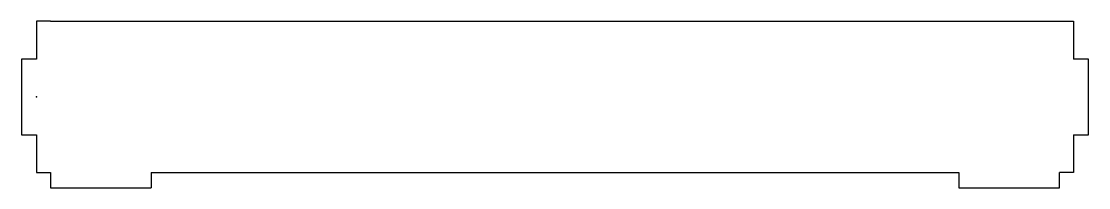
# Model space of a CAD drawing. Header units: millimetres. Extents: x -6 to 206, y -3 to 30.
import ezdxf

# ---------------------------------------------------------------- set-up
doc = ezdxf.new("R2010")
doc.units = ezdxf.units.MM
doc.header["$PDSIZE"] = -1

msp = doc.modelspace()

# ---------------------------------------------------------------- linework, layer by layer
at = {"color": 7, "linetype": 'Continuous'}
for p, q in [((0, 30), (-2.75, 30)), ((-2.75, 30), (-2.75, 22.5)), ((0, 30), (200, 30)), ((200, 30), (202.75, 30)), ((202.75, 30), (202.75, 22.5)), ((-2.75, 22.5), (-5.75, 22.5)), ((-5.75, 22.5), (-5.75, 7.5)), ((205.75, 22.5), (202.75, 22.5)), ((205.75, 7.5), (205.75, 22.5)), ((-5.75, 7.5), (-2.75, 7.5)), ((-2.75, 7.5), (-2.75, 0)), ((202.75, 7.5), (205.75, 7.5)), ((202.75, 7.5), (202.75, 0)), ((-2.75, 0), (0, 0)), ((0, 0), (0, -3)), ((20, 0), (180, 0)), ((20, 0), (20, -3)), ((180, 0), (180, -3)), ((200, -3), (200, 0)), ((202.75, 0), (200, 0)), ((0, -3), (20, -3)), ((180, -3), (200, -3))]:
    msp.add_line(p, q, dxfattribs=at)
msp.add_point((-2.75, 15), dxfattribs=at)

doc.saveas('drawing.dxf')
